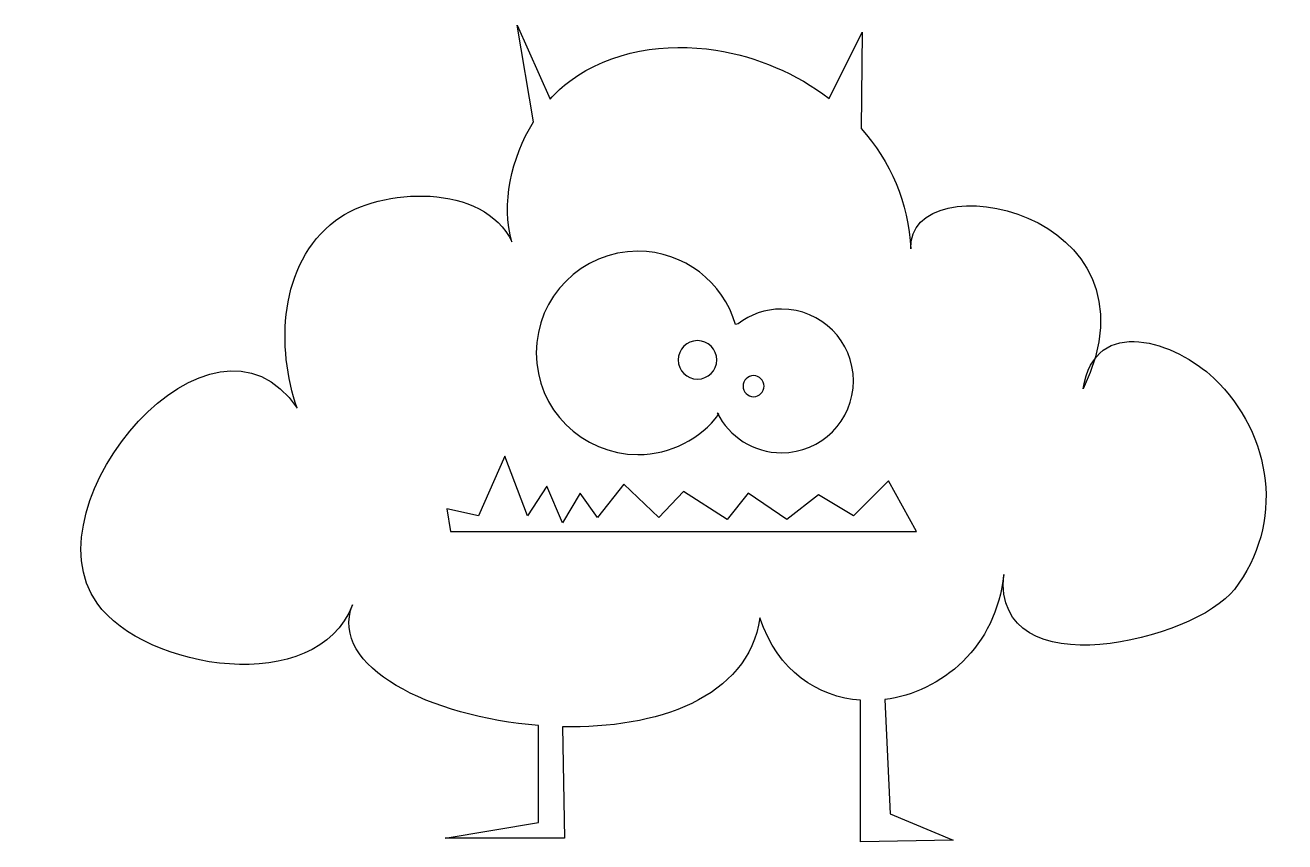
# Model space of a CAD drawing. Header units: centimetres. Extents: x -10.8 to 10.6, y -7.4 to 6.5.
import ezdxf

# ---------------------------------------------------------------- set-up
doc = ezdxf.new("R2010")
doc.units = ezdxf.units.CM
doc.header["$MEASUREMENT"] = 0
doc.layers.add('Camada 1', color=7, linetype='Continuous')

msp = doc.modelspace()

# ---------------------------------------------------------------- linework, layer by layer
at = {"layer": 'Camada 1'}
for points, knots in [([(3.76832, -4.94633), (4.73593, -4.82454), (5.66972, -4.04796), (5.79193, -2.81919), (5.79193, -2.81919), (5.59759, -4.78414), (9.04321, -3.94444), (9.7143, -3.07507), (9.7143, -3.07507), (10.57203, -1.96149), (10.36758, -0.44125), (9.36526, 0.51628), (9.36526, 0.51628), (8.73505, 1.11987), (7.34165, 1.62459), (7.14334, 0.33337), (7.14334, 0.33337), (8.60974, 3.39926), (4.15167, 4.22005), (4.21057, 2.71266), (4.21057, 2.71266), (4.18067, 3.50247), (3.86217, 4.20279), (3.36912, 4.76133), (3.36912, 4.76133), (3.36912, 4.76133), (3.38582, 6.39807), (3.38582, 6.39807), (3.38582, 6.39807), (3.38582, 6.39807), (2.8222, 5.27052), (2.8222, 5.27052), (2.8222, 5.27052), (2.26827, 5.69576), (1.59694, 5.98381), (0.89926, 6.09295), (0.89926, 6.09295), (0.04153, 6.22196), (-0.87641, 6.09295), (-1.5874, 5.56749), (-1.5874, 5.56749), (-1.70644, 5.47944), (-1.81854, 5.37514), (-1.92218, 5.25832), (-1.92218, 5.25832), (-1.92218, 5.25832), (-2.48304, 6.51731), (-2.48304, 6.51731), (-2.48304, 6.51731), (-2.48304, 6.51731), (-2.20565, 4.87364), (-2.20565, 4.87364), (-2.20565, 4.87364), (-2.58228, 4.25904), (-2.7553, 3.47024), (-2.57175, 2.83529), (-2.57175, 2.83529), (-3.03469, 3.83137), (-4.80409, 3.78017), (-5.57112, 3.19589), (-5.57112, 3.19589), (-6.54148, 2.45588), (-6.57733, 1.03411), (-6.22067, 0.00494), (-6.22067, 0.00494), (-7.6524, 2.135), (-10.84621, -1.6047), (-9.62516, -3.30896), (-9.62516, -3.30896), (-8.81207, -4.4454), (-5.88313, -4.91845), (-5.28226, -3.33579), (-5.28226, -3.33579), (-5.68562, -4.39923), (-3.95336, -5.24246), (-2.11737, -5.38864), (-2.11737, -5.38864), (-2.11737, -5.38864), (-2.11737, -7.03726), (-2.11737, -7.03726), (-2.11737, -7.03726), (-2.11737, -7.03726), (-3.70442, -7.30523), (-3.70442, -7.30523), (-3.70442, -7.30523), (-3.70442, -7.30523), (-1.67871, -7.30523), (-1.67871, -7.30523), (-1.67871, -7.30523), (-1.67871, -7.30523), (-1.70784, -5.40954), (-1.70784, -5.40954), (-1.70784, -5.40954), (-0.1156, -5.44383), (1.44134, -4.9299), (1.6471, -3.55825), (1.6471, -3.55825), (1.9533, -4.46918), (2.63363, -4.90704), (3.35726, -4.95803), (3.35726, -4.95803), (3.35726, -4.95803), (3.35726, -7.36502), (3.35726, -7.36502), (3.35726, -7.36502), (3.35726, -7.36502), (4.93489, -7.33512), (4.93489, -7.33512), (4.93489, -7.33512), (4.93489, -7.33512), (3.8624, -6.88821), (3.8624, -6.88821), (3.8624, -6.88821), (3.8624, -6.88821), (3.76832, -4.94633), (3.76832, -4.94633)], [0, 0, 0, 0, 0.03333333, 0.03333333, 0.03333333, 0.03333333, 0.06666667, 0.06666667, 0.06666667, 0.06666667, 0.1, 0.1, 0.1, 0.1, 0.13333333, 0.13333333, 0.13333333, 0.13333333, 0.16666667, 0.16666667, 0.16666667, 0.16666667, 0.2, 0.2, 0.2, 0.2, 0.23333333, 0.23333333, 0.23333333, 0.23333333, 0.26666667, 0.26666667, 0.26666667, 0.26666667, 0.3, 0.3, 0.3, 0.3, 0.33333333, 0.33333333, 0.33333333, 0.33333333, 0.36666667, 0.36666667, 0.36666667, 0.36666667, 0.4, 0.4, 0.4, 0.4, 0.43333333, 0.43333333, 0.43333333, 0.43333333, 0.46666667, 0.46666667, 0.46666667, 0.46666667, 0.5, 0.5, 0.5, 0.5, 0.53333333, 0.53333333, 0.53333333, 0.53333333, 0.56666667, 0.56666667, 0.56666667, 0.56666667, 0.6, 0.6, 0.6, 0.6, 0.63333333, 0.63333333, 0.63333333, 0.63333333, 0.66666667, 0.66666667, 0.66666667, 0.66666667, 0.7, 0.7, 0.7, 0.7, 0.73333333, 0.73333333, 0.73333333, 0.73333333, 0.76666667, 0.76666667, 0.76666667, 0.76666667, 0.8, 0.8, 0.8, 0.8, 0.83333333, 0.83333333, 0.83333333, 0.83333333, 0.86666667, 0.86666667, 0.86666667, 0.86666667, 0.9, 0.9, 0.9, 0.9, 0.93333333, 0.93333333, 0.93333333, 0.93333333, 1, 1, 1, 1]), ([(0.94987, -0.097), (0.6342, -0.5129), (0.13477, -0.7815), (-0.4275, -0.7815), (-0.4275, -0.7815), (-1.38172, -0.7815), (-2.15526, -0.00775), (-2.15526, 0.94647), (-2.15526, 0.94647), (-2.15526, 1.90069), (-1.38172, 2.67444), (-0.4275, 2.67444), (-0.4275, 2.67444), (0.359, 2.67444), (1.02284, 2.14885), (1.2321, 1.42984), (1.2321, 1.42984), (1.2321, 1.42984), (1.2774, 1.44304), (1.2774, 1.44304), (1.2774, 1.44304), (1.48224, 1.59888), (1.73812, 1.69143), (2.01551, 1.69143), (2.01551, 1.69143), (2.68991, 1.69143), (3.2368, 1.14454), (3.2368, 0.46993), (3.2368, 0.46993), (3.2368, -0.2047), (2.68991, -0.75157), (2.01551, -0.75157), (2.01551, -0.75157), (1.5372, -0.75157), (1.12307, -0.4768), (0.9226, -0.0763), (0.9226, -0.0763), (0.9226, -0.0763), (0.94987, -0.097), (0.94987, -0.097)], [0, 0, 0, 0, 0.09090909, 0.09090909, 0.09090909, 0.09090909, 0.18181818, 0.18181818, 0.18181818, 0.18181818, 0.27272727, 0.27272727, 0.27272727, 0.27272727, 0.36363636, 0.36363636, 0.36363636, 0.36363636, 0.45454545, 0.45454545, 0.45454545, 0.45454545, 0.54545455, 0.54545455, 0.54545455, 0.54545455, 0.63636364, 0.63636364, 0.63636364, 0.63636364, 0.72727273, 0.72727273, 0.72727273, 0.72727273, 0.81818182, 0.81818182, 0.81818182, 0.81818182, 1, 1, 1, 1]), ([(0.25785, 0.82733), (0.25785, 1.00823), (0.40448, 1.15507), (0.58538, 1.15507), (0.58538, 1.15507), (0.7663, 1.15507), (0.91291, 1.00823), (0.91291, 0.82733), (0.91291, 0.82733), (0.91291, 0.64643), (0.7663, 0.49959), (0.58538, 0.49959), (0.58538, 0.49959), (0.40448, 0.49959), (0.25785, 0.64643), (0.25785, 0.82733)], [0, 0, 0, 0, 0.2, 0.2, 0.2, 0.2, 0.4, 0.4, 0.4, 0.4, 0.6, 0.6, 0.6, 0.6, 1, 1, 1, 1]), ([(1.36, 0.38044), (1.36, 0.47934), (1.44001, 0.55938), (1.53873, 0.55938), (1.53873, 0.55938), (1.63745, 0.55938), (1.71743, 0.47937), (1.71743, 0.38044), (1.71743, 0.38044), (1.71743, 0.28151), (1.63745, 0.2015), (1.53873, 0.2015), (1.53873, 0.2015), (1.44001, 0.2015), (1.36, 0.28152), (1.36, 0.38044)], [0, 0, 0, 0, 0.2, 0.2, 0.2, 0.2, 0.4, 0.4, 0.4, 0.4, 0.6, 0.6, 0.6, 0.6, 1, 1, 1, 1]), ([(-3.67463, -1.70474), (-3.67463, -1.70474), (-3.1384, -1.82388), (-3.1384, -1.82388), (-3.1384, -1.82388), (-3.1384, -1.82388), (-2.69152, -0.81121), (-2.69152, -0.81121), (-2.69152, -0.81121), (-2.69152, -0.81121), (-2.3043, -1.82388), (-2.3043, -1.82388), (-2.3043, -1.82388), (-2.3043, -1.82388), (-1.97656, -1.31741), (-1.97656, -1.31741), (-1.97656, -1.31741), (-1.97656, -1.31741), (-1.70851, -1.94323), (-1.70851, -1.94323), (-1.70851, -1.94323), (-1.70851, -1.94323), (-1.41054, -1.43676), (-1.41054, -1.43676), (-1.41054, -1.43676), (-1.41054, -1.43676), (-1.1127, -1.85374), (-1.1127, -1.85374), (-1.1127, -1.85374), (-1.1127, -1.85374), (-0.66582, -1.28772), (-0.66582, -1.28772), (-0.66582, -1.28772), (-0.66582, -1.28772), (-0.07011, -1.85374), (-0.07011, -1.85374), (-0.07011, -1.85374), (-0.07011, -1.85374), (0.34709, -1.40707), (0.34709, -1.40707), (0.34709, -1.40707), (0.34709, -1.40707), (1.09181, -1.88364), (1.09181, -1.88364), (1.09181, -1.88364), (1.09181, -1.88364), (1.44924, -1.43676), (1.44924, -1.43676), (1.44924, -1.43676), (1.44924, -1.43676), (2.10472, -1.88364), (2.10472, -1.88364), (2.10472, -1.88364), (2.10472, -1.88364), (2.64106, -1.46642), (2.64106, -1.46642), (2.64106, -1.46642), (2.64106, -1.46642), (3.23677, -1.82385), (3.23677, -1.82385), (3.23677, -1.82385), (3.23677, -1.82385), (3.83248, -1.22814), (3.83248, -1.22814), (3.83248, -1.22814), (3.83248, -1.22814), (4.30929, -2.092), (4.30929, -2.092), (4.30929, -2.092), (4.30929, -2.092), (-3.61507, -2.09201), (-3.61507, -2.09201), (-3.61507, -2.09201), (-3.61507, -2.09201), (-3.67463, -1.70474), (-3.67463, -1.70474)], [0, 0, 0, 0, 0.05, 0.05, 0.05, 0.05, 0.1, 0.1, 0.1, 0.1, 0.15, 0.15, 0.15, 0.15, 0.2, 0.2, 0.2, 0.2, 0.25, 0.25, 0.25, 0.25, 0.3, 0.3, 0.3, 0.3, 0.35, 0.35, 0.35, 0.35, 0.4, 0.4, 0.4, 0.4, 0.45, 0.45, 0.45, 0.45, 0.5, 0.5, 0.5, 0.5, 0.55, 0.55, 0.55, 0.55, 0.6, 0.6, 0.6, 0.6, 0.65, 0.65, 0.65, 0.65, 0.7, 0.7, 0.7, 0.7, 0.75, 0.75, 0.75, 0.75, 0.8, 0.8, 0.8, 0.8, 0.85, 0.85, 0.85, 0.85, 0.9, 0.9, 0.9, 0.9, 1, 1, 1, 1])]:
    msp.add_open_spline(points, degree=3, knots=knots, dxfattribs=at)

doc.saveas('drawing.dxf')
